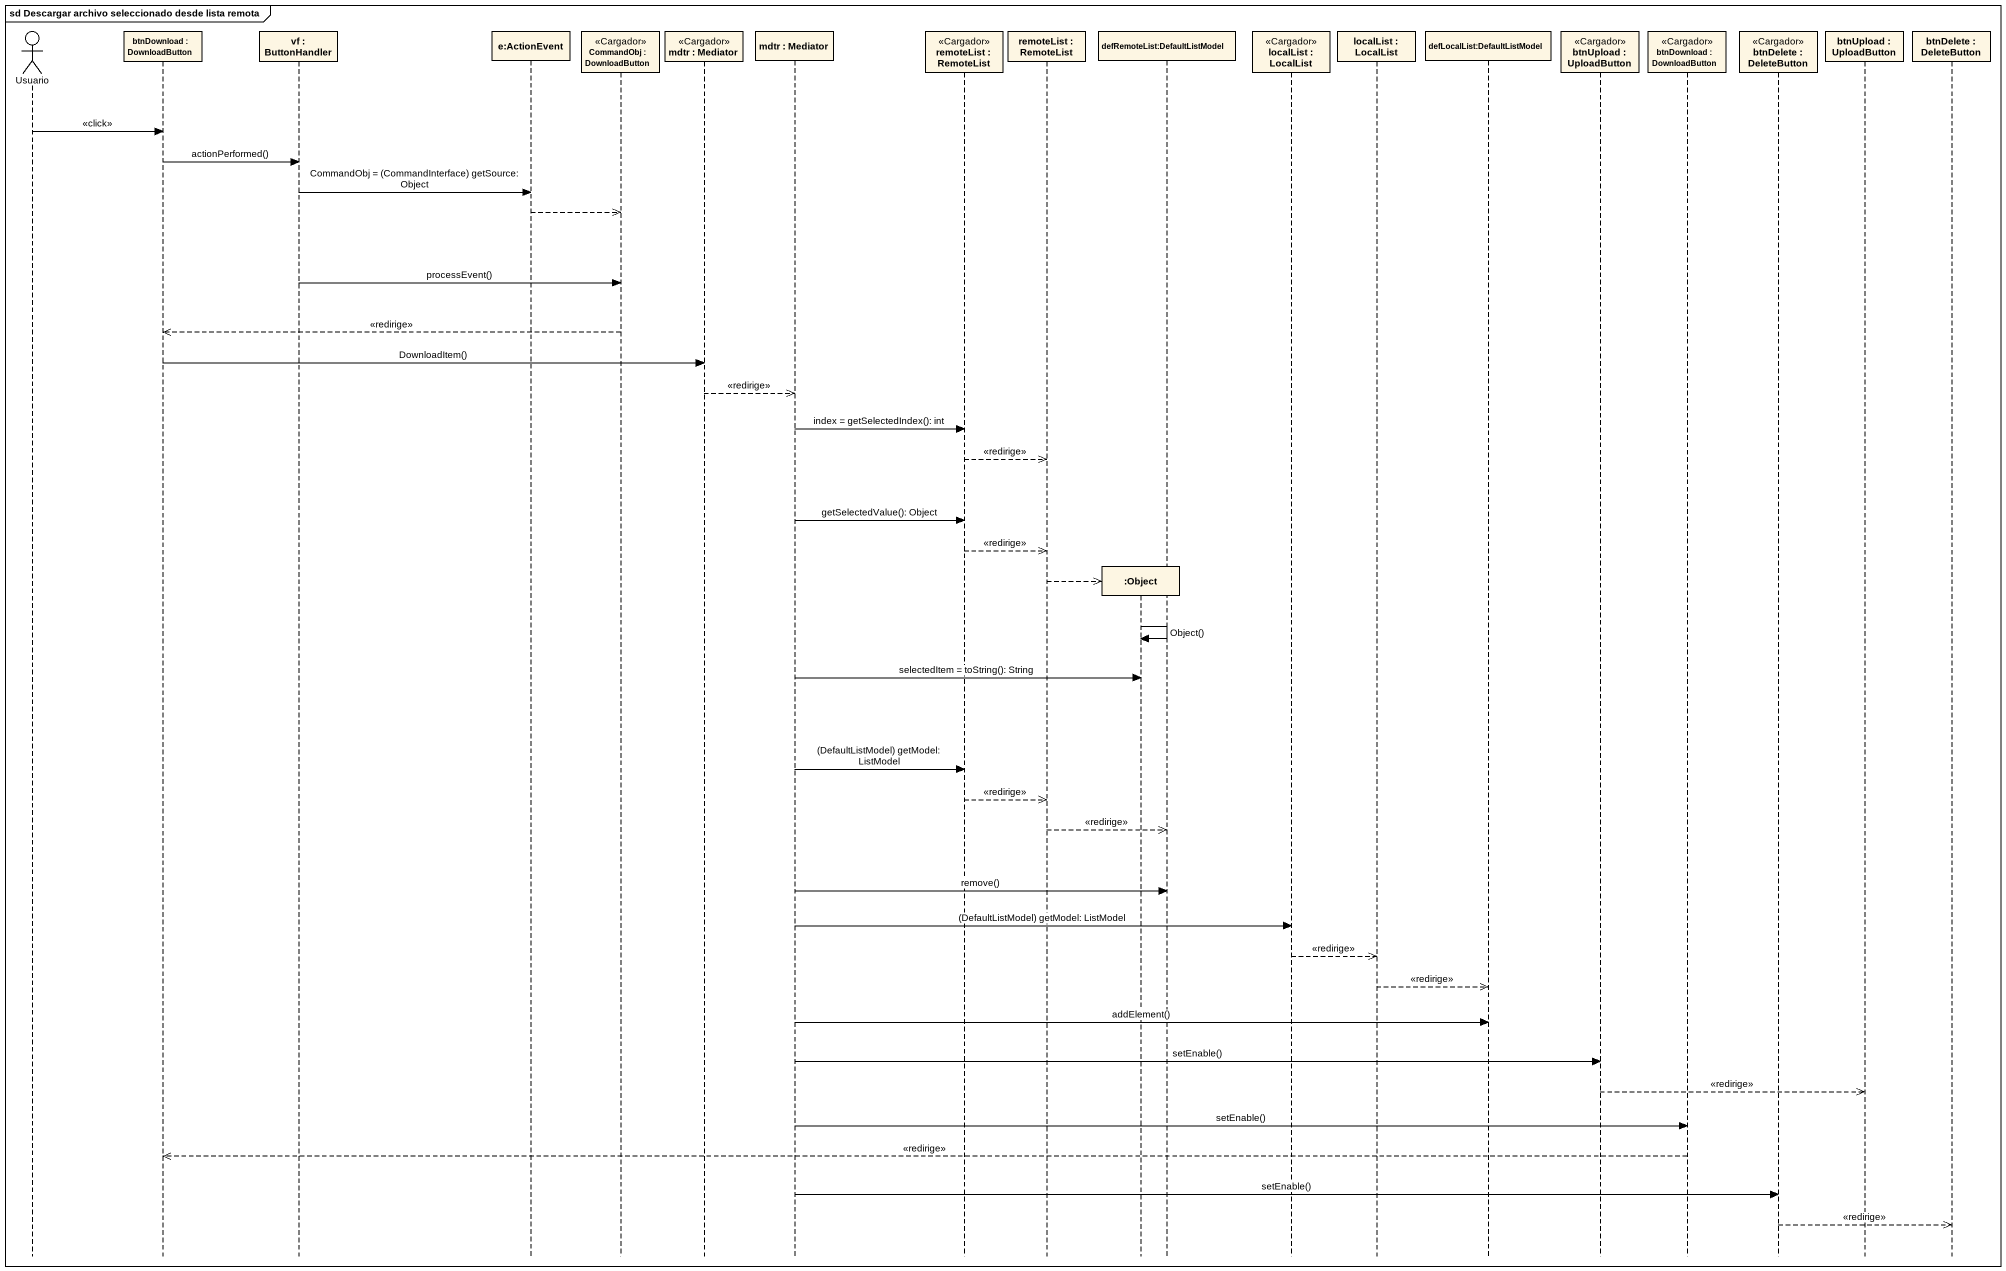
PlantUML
@startuml
mainframe sd Descargar archivo seleccionado desde lista remota
hide footbox
actor Usuario
participant "btnDownload : DownloadButton" as btnDownload
participant "vf : ButtonHandler" as vf
participant "e:ActionEvent" as e_ActionEvent
participant "CommandObj : DownloadButton" as CommandObj <<Cargador>>
participant "mdtr : Mediator" as mdtr <<Cargador>>
participant "mdtr : Mediator" as mdtr_2
participant "remoteList : RemoteList" as remoteList <<Cargador>>
participant "remoteList : RemoteList" as remoteList_2
participant ":Object" as Object_
participant "defRemoteList:DefaultListModel" as defRemoteList
participant "localList : LocalList" as localList <<Cargador>>
participant "localList : LocalList" as localList_2
participant "defLocalList:DefaultListModel" as defLocalList
participant "btnUpload : UploadButton" as btnUpload <<Cargador>>
participant "btnDownload : DownloadButton" as btnDownload_2 <<Cargador>>
participant "btnDelete : DeleteButton" as btnDelete <<Cargador>>
participant "btnUpload : UploadButton" as btnUpload_2
participant "btnDelete : DeleteButton" as btnDelete_2

Usuario -> btnDownload : <<click>>
btnDownload -> vf : actionPerformed()
vf -> e_ActionEvent : CommandObj = (CommandInterface) getSource: Object
e_ActionEvent -->> CommandObj
vf -> CommandObj : processEvent()
CommandObj -->> btnDownload : <<redirige>>
btnDownload -> mdtr : DownloadItem()
mdtr -->> mdtr_2 : <<redirige>>
mdtr_2 -> remoteList : index = getSelectedIndex(): int
remoteList -->> remoteList_2 : <<redirige>>
mdtr_2 -> remoteList : getSelectedValue(): Object
remoteList -->> remoteList_2 : <<redirige>>
remoteList_2 -->> Object_ **
Object_ -> Object_ : Object()
mdtr_2 -> Object_ : selectedItem = toString(): String
mdtr_2 -> remoteList : (DefaultListModel) getModel: ListModel
remoteList -->> remoteList_2 : <<redirige>>
remoteList_2 -->> defRemoteList : <<redirige>>
mdtr_2 -> defRemoteList : remove()
mdtr_2 -> localList : (DefaultListModel) getModel: ListModel
localList -->> localList_2 : <<redirige>>
localList_2 -->> defLocalList : <<redirige>>
mdtr_2 -> defLocalList : addElement()
mdtr_2 -> btnUpload : setEnable()
btnUpload -->> btnUpload_2 : <<redirige>>
mdtr_2 -> btnDownload_2 : setEnable()
btnDownload_2 -->> btnDownload : <<redirige>>
mdtr_2 -> btnDelete : setEnable()
btnDelete -->> btnDelete_2 : <<redirige>>
@enduml
